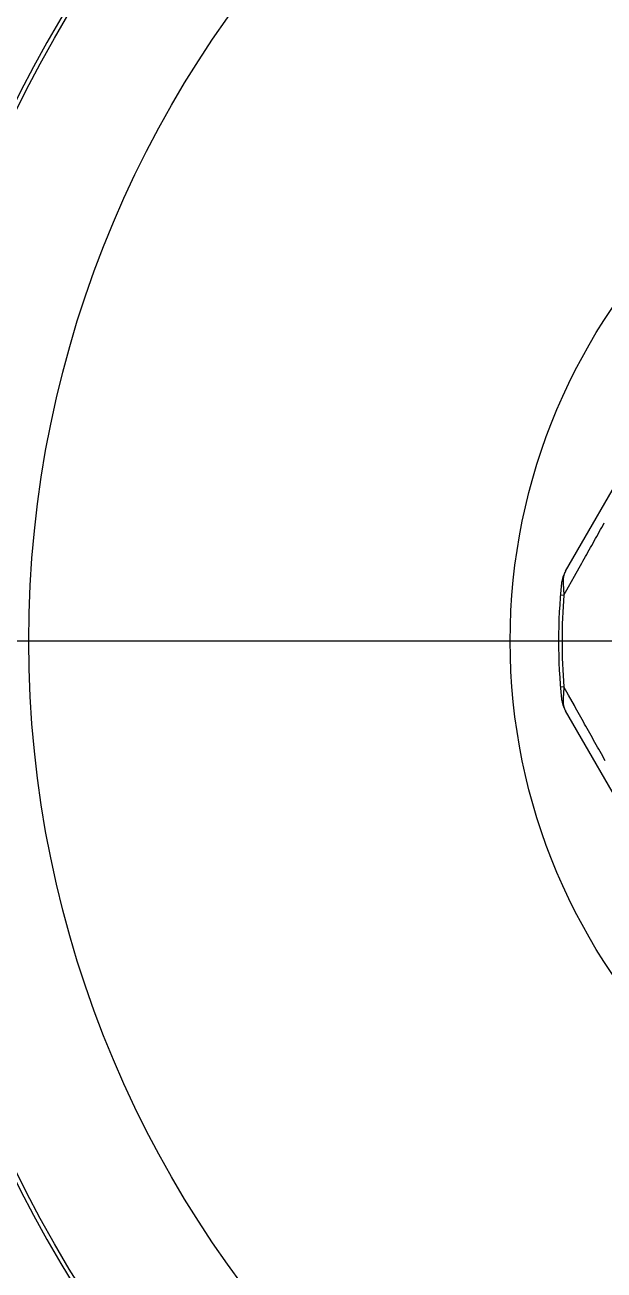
# Model space of a CAD drawing. Header units: millimetres. Extents: x 0 to 3800, y -67 to 2530.
# Drawn here: x 3269.36 to 3279.42, y 943.21 to 964.84 of the extents above; entities that cross this region are included whole.
import ezdxf
from ezdxf.lldxf.tags import DXFTag

# ---------------------------------------------------------------- set-up
doc = ezdxf.new("R2010")
doc.units = ezdxf.units.MM
doc.layers.add('내부선 및 부속', color=4, linetype='Continuous')
doc.layers.add('중심선', color=1, linetype='DASHED')
tags = doc.linetypes.add('DASHDOT', pattern=[70, 31, -13, 13, -13]).pattern_tags.tags
tags[10:11] = [DXFTag(74, 4), DXFTag(75, 0), DXFTag(340, '0'), DXFTag(46, 0.0), DXFTag(50, 0.0), DXFTag(44, 0.0), DXFTag(45, 0.0)]
tags[8:9] = [DXFTag(74, 4), DXFTag(75, 0), DXFTag(340, '0'), DXFTag(46, 0.0), DXFTag(50, 0.0), DXFTag(44, 0.0), DXFTag(45, 0.0)]
tags[6:7] = [DXFTag(74, 4), DXFTag(75, 0), DXFTag(340, '0'), DXFTag(46, 0.0), DXFTag(50, 0.0), DXFTag(44, 0.0), DXFTag(45, 0.0)]
tags[4:5] = [DXFTag(74, 4), DXFTag(75, 0), DXFTag(340, '0'), DXFTag(46, 0.0), DXFTag(50, 0.0), DXFTag(44, 0.0), DXFTag(45, 0.0)]
tags = doc.linetypes.add('DASHED', pattern=[25.72, 12.86, -12.86]).pattern_tags.tags
tags[6:7] = [DXFTag(74, 4), DXFTag(75, 0), DXFTag(340, '0'), DXFTag(46, 0.0), DXFTag(50, 0.0), DXFTag(44, 0.0), DXFTag(45, 0.0)]
tags[4:5] = [DXFTag(74, 4), DXFTag(75, 0), DXFTag(340, '0'), DXFTag(46, 0.0), DXFTag(50, 0.0), DXFTag(44, 0.0), DXFTag(45, 0.0)]

msp = doc.modelspace()

# ---------------------------------------------------------------- linework, layer by layer
at = {"layer": '내부선 및 부속', "linetype": 'Continuous'}
for p, q in [((3278.75, 955.348), (3282.389, 961.65)), ((3278.906, 955.26), (3278.989, 955.408)), ((3278.805, 955.078), (3278.906, 955.26)), ((3278.665, 954.939), (3278.724, 954.934)), ((3278.724, 954.934), (3278.805, 955.078)), ((3278.724, 953.339), (3278.665, 953.333)), ((3278.804, 953.195), (3278.724, 953.339)), ((3278.906, 953.014), (3278.804, 953.195)), ((3282.389, 946.622), (3278.75, 952.924))]:
    msp.add_line(p, q, dxfattribs=at)
at = {"layer": '내부선 및 부속', "linetype": 'Continuous', "flags": 128}
for points in [[(3278.989, 955.408), (3279.011, 955.447), (3279.033, 955.486), (3279.055, 955.525), (3279.077, 955.564), (3279.098, 955.603), (3279.12, 955.642), (3279.142, 955.681), (3279.164, 955.72), (3279.186, 955.759), (3279.208, 955.798), (3279.23, 955.837), (3279.251, 955.876), (3279.273, 955.915), (3279.295, 955.954), (3279.317, 955.993), (3279.339, 956.032), (3279.361, 956.071), (3279.383, 956.11), (3279.405, 956.148), (3279.426, 956.187)], [(3278.684, 955.145), (3278.684, 955.146), (3278.684, 955.146), (3278.684, 955.146), (3278.684, 955.147), (3278.684, 955.147), (3278.685, 955.147), (3278.685, 955.148), (3278.685, 955.148), (3278.685, 955.148), (3278.685, 955.149), (3278.685, 955.149), (3278.685, 955.149), (3278.685, 955.15), (3278.685, 955.15), (3278.685, 955.15), (3278.685, 955.151), (3278.685, 955.151), (3278.685, 955.151), (3278.685, 955.152), (3278.685, 955.152), (3278.685, 955.152), (3278.686, 955.153), (3278.686, 955.153), (3278.686, 955.153), (3278.686, 955.154), (3278.686, 955.154), (3278.686, 955.154), (3278.686, 955.155), (3278.686, 955.155), (3278.686, 955.155), (3278.686, 955.155), (3278.686, 955.156), (3278.686, 955.156), (3278.687, 955.156), (3278.687, 955.157), (3278.687, 955.157), (3278.687, 955.157), (3278.687, 955.158), (3278.687, 955.158), (3278.687, 955.158), (3278.687, 955.159), (3278.687, 955.159), (3278.688, 955.159), (3278.688, 955.16), (3278.688, 955.16), (3278.688, 955.16), (3278.688, 955.16), (3278.688, 955.161), (3278.688, 955.161), (3278.688, 955.161), (3278.689, 955.162), (3278.689, 955.162), (3278.689, 955.162), (3278.689, 955.163), (3278.689, 955.163), (3278.689, 955.163), (3278.689, 955.163), (3278.689, 955.164), (3278.69, 955.164), (3278.69, 955.164), (3278.69, 955.165), (3278.69, 955.165), (3278.69, 955.165), (3278.69, 955.166), (3278.69, 955.166), (3278.691, 955.166), (3278.691, 955.166), (3278.691, 955.167), (3278.691, 955.167), (3278.691, 955.167), (3278.691, 955.168), (3278.692, 955.168), (3278.692, 955.168), (3278.692, 955.168), (3278.692, 955.169), (3278.692, 955.169), (3278.692, 955.169), (3278.693, 955.17), (3278.693, 955.17), (3278.693, 955.17), (3278.693, 955.171), (3278.693, 955.171), (3278.693, 955.171), (3278.694, 955.171), (3278.694, 955.172), (3278.694, 955.172), (3278.694, 955.172), (3278.694, 955.172), (3278.695, 955.173), (3278.695, 955.173), (3278.695, 955.173), (3278.695, 955.174), (3278.695, 955.174), (3278.695, 955.174), (3278.696, 955.174), (3278.696, 955.175), (3278.696, 955.175), (3278.696, 955.175), (3278.696, 955.175), (3278.697, 955.176), (3278.697, 955.176), (3278.697, 955.176), (3278.697, 955.176), (3278.697, 955.177), (3278.697, 955.177), (3278.698, 955.177), (3278.698, 955.177), (3278.698, 955.178), (3278.698, 955.178), (3278.698, 955.178), (3278.699, 955.178), (3278.699, 955.179), (3278.699, 955.179), (3278.699, 955.179), (3278.7, 955.179), (3278.7, 955.18), (3278.7, 955.18), (3278.7, 955.18), (3278.7, 955.18), (3278.701, 955.181), (3278.701, 955.181), (3278.701, 955.181), (3278.701, 955.181), (3278.702, 955.182), (3278.702, 955.182), (3278.702, 955.182), (3278.702, 955.182), (3278.702, 955.183), (3278.703, 955.183), (3278.703, 955.183), (3278.703, 955.183), (3278.703, 955.184), (3278.704, 955.184), (3278.704, 955.184), (3278.704, 955.184), (3278.704, 955.185), (3278.704, 955.185), (3278.705, 955.185), (3278.705, 955.185), (3278.705, 955.186), (3278.705, 955.186), (3278.706, 955.186), (3278.706, 955.186), (3278.706, 955.187), (3278.706, 955.187), (3278.707, 955.187), (3278.707, 955.187), (3278.707, 955.187), (3278.707, 955.188), (3278.708, 955.188), (3278.708, 955.188), (3278.708, 955.188), (3278.708, 955.189), (3278.709, 955.189), (3278.709, 955.189), (3278.709, 955.189), (3278.709, 955.189), (3278.71, 955.19), (3278.71, 955.19), (3278.71, 955.19), (3278.71, 955.19)], [(3278.75, 955.348), (3278.75, 955.347), (3278.749, 955.346), (3278.749, 955.345), (3278.748, 955.344), (3278.748, 955.343), (3278.747, 955.342), (3278.747, 955.341), (3278.746, 955.34), (3278.746, 955.339), (3278.745, 955.339), (3278.745, 955.338), (3278.744, 955.337), (3278.744, 955.336), (3278.743, 955.335), (3278.743, 955.334), (3278.742, 955.333), (3278.742, 955.332), (3278.741, 955.331), (3278.741, 955.33), (3278.741, 955.329), (3278.74, 955.328), (3278.74, 955.328), (3278.739, 955.327), (3278.739, 955.326), (3278.738, 955.325), (3278.738, 955.324), (3278.737, 955.323), (3278.737, 955.322), (3278.737, 955.321), (3278.736, 955.32), (3278.736, 955.319), (3278.735, 955.318), (3278.735, 955.317), (3278.735, 955.316), (3278.734, 955.315), (3278.734, 955.314), (3278.733, 955.313), (3278.733, 955.312), (3278.733, 955.311), (3278.732, 955.311), (3278.732, 955.31), (3278.731, 955.309), (3278.731, 955.308), (3278.731, 955.307), (3278.73, 955.306), (3278.73, 955.305), (3278.73, 955.304), (3278.729, 955.303), (3278.729, 955.302), (3278.728, 955.301), (3278.728, 955.3), (3278.728, 955.299), (3278.727, 955.298), (3278.727, 955.297), (3278.727, 955.296), (3278.726, 955.295), (3278.726, 955.294), (3278.726, 955.293), (3278.725, 955.292), (3278.725, 955.291), (3278.725, 955.29), (3278.725, 955.289), (3278.724, 955.288), (3278.724, 955.287), (3278.724, 955.286), (3278.723, 955.285), (3278.723, 955.284), (3278.723, 955.283), (3278.722, 955.282), (3278.722, 955.281), (3278.722, 955.28), (3278.722, 955.279), (3278.721, 955.278), (3278.721, 955.277), (3278.721, 955.276), (3278.721, 955.275), (3278.72, 955.274), (3278.72, 955.273), (3278.72, 955.272), (3278.72, 955.271), (3278.719, 955.27), (3278.719, 955.269), (3278.719, 955.268), (3278.719, 955.267), (3278.718, 955.266), (3278.718, 955.265), (3278.718, 955.264), (3278.718, 955.263), (3278.717, 955.262), (3278.717, 955.261), (3278.717, 955.26), (3278.717, 955.259), (3278.717, 955.258), (3278.716, 955.257), (3278.716, 955.256), (3278.716, 955.255), (3278.716, 955.254), (3278.716, 955.253), (3278.715, 955.252), (3278.715, 955.251), (3278.715, 955.251), (3278.715, 955.25), (3278.715, 955.249), (3278.715, 955.248), (3278.714, 955.247), (3278.714, 955.246), (3278.714, 955.245), (3278.714, 955.244), (3278.714, 955.243), (3278.714, 955.242), (3278.714, 955.241), (3278.713, 955.24), (3278.713, 955.239), (3278.713, 955.238), (3278.713, 955.236), (3278.713, 955.235), (3278.713, 955.234), (3278.713, 955.233), (3278.712, 955.232), (3278.712, 955.231), (3278.712, 955.23), (3278.712, 955.229), (3278.712, 955.228), (3278.712, 955.227), (3278.712, 955.226), (3278.712, 955.225), (3278.712, 955.224), (3278.711, 955.223), (3278.711, 955.222), (3278.711, 955.221), (3278.711, 955.22), (3278.711, 955.219), (3278.711, 955.218), (3278.711, 955.217), (3278.711, 955.216), (3278.711, 955.215), (3278.711, 955.214), (3278.711, 955.213), (3278.711, 955.212), (3278.711, 955.211), (3278.71, 955.21), (3278.71, 955.209), (3278.71, 955.208), (3278.71, 955.207), (3278.71, 955.206), (3278.71, 955.204), (3278.71, 955.203), (3278.71, 955.202), (3278.71, 955.201), (3278.71, 955.2), (3278.71, 955.199), (3278.71, 955.198), (3278.71, 955.197), (3278.71, 955.196), (3278.71, 955.195), (3278.71, 955.194), (3278.71, 955.193), (3278.71, 955.192), (3278.71, 955.191), (3278.71, 955.19), (3278.71, 955.19)], [(3278.71, 955.19), (3278.71, 955.189), (3278.71, 955.189), (3278.71, 955.188), (3278.71, 955.187), (3278.71, 955.186), (3278.71, 955.186), (3278.71, 955.185), (3278.71, 955.184), (3278.71, 955.183), (3278.71, 955.183), (3278.71, 955.182), (3278.71, 955.181), (3278.71, 955.18), (3278.71, 955.18), (3278.71, 955.179), (3278.71, 955.178), (3278.71, 955.177), (3278.71, 955.177), (3278.71, 955.176), (3278.71, 955.175), (3278.71, 955.174), (3278.71, 955.174), (3278.71, 955.173), (3278.71, 955.172), (3278.71, 955.171), (3278.71, 955.171), (3278.71, 955.17), (3278.71, 955.169), (3278.71, 955.168), (3278.71, 955.168), (3278.71, 955.167), (3278.71, 955.166), (3278.71, 955.165), (3278.71, 955.164), (3278.71, 955.164), (3278.71, 955.163), (3278.71, 955.162), (3278.71, 955.161), (3278.71, 955.161), (3278.711, 955.16), (3278.711, 955.159), (3278.711, 955.158), (3278.711, 955.158), (3278.711, 955.157), (3278.711, 955.156), (3278.711, 955.155), (3278.711, 955.155), (3278.711, 955.154), (3278.711, 955.153), (3278.711, 955.152), (3278.711, 955.152), (3278.711, 955.151), (3278.711, 955.15), (3278.711, 955.149), (3278.711, 955.149), (3278.711, 955.148), (3278.711, 955.147), (3278.711, 955.146), (3278.711, 955.146), (3278.711, 955.145), (3278.711, 955.144), (3278.711, 955.143), (3278.711, 955.143), (3278.711, 955.142), (3278.711, 955.141), (3278.711, 955.14), (3278.711, 955.14), (3278.711, 955.139), (3278.711, 955.138), (3278.711, 955.137), (3278.711, 955.137), (3278.711, 955.136), (3278.711, 955.135), (3278.711, 955.134), (3278.711, 955.134), (3278.711, 955.133), (3278.711, 955.132), (3278.711, 955.131), (3278.711, 955.131), (3278.711, 955.13), (3278.711, 955.129), (3278.711, 955.128), (3278.712, 955.128), (3278.712, 955.127), (3278.712, 955.126), (3278.712, 955.125), (3278.712, 955.125), (3278.712, 955.124), (3278.712, 955.123), (3278.712, 955.122), (3278.712, 955.122), (3278.712, 955.121), (3278.712, 955.12), (3278.712, 955.119), (3278.712, 955.119), (3278.712, 955.118), (3278.712, 955.117), (3278.712, 955.116), (3278.712, 955.116), (3278.712, 955.115), (3278.712, 955.115), (3278.712, 955.114), (3278.712, 955.113), (3278.712, 955.113), (3278.712, 955.112), (3278.712, 955.111), (3278.712, 955.11), (3278.712, 955.11), (3278.712, 955.109), (3278.712, 955.108), (3278.712, 955.107), (3278.712, 955.107), (3278.712, 955.106), (3278.712, 955.105), (3278.712, 955.104), (3278.713, 955.104), (3278.713, 955.103), (3278.713, 955.102), (3278.713, 955.101), (3278.713, 955.101), (3278.713, 955.1), (3278.713, 955.099), (3278.713, 955.098), (3278.713, 955.098), (3278.713, 955.097), (3278.713, 955.096), (3278.713, 955.095), (3278.713, 955.095), (3278.713, 955.094), (3278.713, 955.093), (3278.713, 955.092), (3278.713, 955.092), (3278.713, 955.091), (3278.713, 955.09), (3278.713, 955.089), (3278.713, 955.089), (3278.713, 955.088), (3278.713, 955.087), (3278.713, 955.086), (3278.713, 955.086), (3278.713, 955.085), (3278.713, 955.084), (3278.714, 955.083), (3278.714, 955.083), (3278.714, 955.082), (3278.714, 955.081), (3278.714, 955.08), (3278.714, 955.08), (3278.714, 955.079), (3278.714, 955.078), (3278.714, 955.077), (3278.714, 955.077), (3278.714, 955.076), (3278.714, 955.075), (3278.714, 955.074), (3278.714, 955.074), (3278.714, 955.073), (3278.714, 955.072), (3278.714, 955.071), (3278.714, 955.071), (3278.714, 955.071)], [(3278.718, 953.264), (3278.718, 953.263), (3278.718, 953.262), (3278.718, 953.261), (3278.718, 953.261), (3278.718, 953.26), (3278.718, 953.259), (3278.718, 953.258), (3278.718, 953.257), (3278.718, 953.256), (3278.718, 953.255), (3278.718, 953.254), (3278.718, 953.254), (3278.718, 953.253), (3278.717, 953.252), (3278.717, 953.251), (3278.717, 953.25), (3278.717, 953.249), (3278.717, 953.248), (3278.717, 953.247), (3278.717, 953.247), (3278.717, 953.246), (3278.717, 953.245), (3278.717, 953.244), (3278.717, 953.243), (3278.717, 953.242), (3278.717, 953.241), (3278.717, 953.24), (3278.717, 953.24), (3278.717, 953.239), (3278.716, 953.238), (3278.716, 953.237), (3278.716, 953.236), (3278.716, 953.235), (3278.716, 953.234), (3278.716, 953.233), (3278.716, 953.233), (3278.716, 953.232), (3278.716, 953.231), (3278.716, 953.23), (3278.716, 953.229), (3278.716, 953.228), (3278.716, 953.227), (3278.716, 953.226), (3278.716, 953.226), (3278.716, 953.225), (3278.716, 953.224), (3278.716, 953.223), (3278.715, 953.222), (3278.715, 953.221), (3278.715, 953.22), (3278.715, 953.219), (3278.715, 953.219), (3278.715, 953.218), (3278.715, 953.217), (3278.715, 953.216), (3278.715, 953.215), (3278.715, 953.214), (3278.715, 953.213), (3278.715, 953.212), (3278.715, 953.212), (3278.715, 953.211), (3278.715, 953.21), (3278.715, 953.209), (3278.715, 953.208), (3278.715, 953.207), (3278.715, 953.206), (3278.714, 953.205), (3278.714, 953.205), (3278.714, 953.204), (3278.714, 953.203), (3278.714, 953.202), (3278.714, 953.201), (3278.714, 953.2), (3278.714, 953.199), (3278.714, 953.198), (3278.714, 953.198), (3278.714, 953.197), (3278.714, 953.196), (3278.714, 953.195), (3278.714, 953.194), (3278.714, 953.193), (3278.714, 953.192), (3278.714, 953.191), (3278.714, 953.191), (3278.714, 953.19), (3278.714, 953.189), (3278.714, 953.188), (3278.713, 953.187), (3278.713, 953.186), (3278.713, 953.185), (3278.713, 953.184), (3278.713, 953.184), (3278.713, 953.183), (3278.713, 953.182), (3278.713, 953.181), (3278.713, 953.18), (3278.713, 953.179), (3278.713, 953.178), (3278.713, 953.177), (3278.713, 953.177), (3278.713, 953.177), (3278.713, 953.176), (3278.713, 953.175), (3278.713, 953.174), (3278.713, 953.173), (3278.713, 953.172), (3278.713, 953.171), (3278.713, 953.17), (3278.713, 953.17), (3278.713, 953.169), (3278.713, 953.168), (3278.712, 953.167), (3278.712, 953.166), (3278.712, 953.165), (3278.712, 953.164), (3278.712, 953.163), (3278.712, 953.163), (3278.712, 953.162), (3278.712, 953.161), (3278.712, 953.16), (3278.712, 953.159), (3278.712, 953.158), (3278.712, 953.157), (3278.712, 953.156), (3278.712, 953.156), (3278.712, 953.155), (3278.712, 953.154), (3278.712, 953.153), (3278.712, 953.152), (3278.712, 953.151), (3278.712, 953.15), (3278.712, 953.149), (3278.712, 953.149), (3278.712, 953.148), (3278.712, 953.147), (3278.712, 953.146), (3278.712, 953.145), (3278.712, 953.144), (3278.712, 953.143), (3278.711, 953.142), (3278.711, 953.142), (3278.711, 953.141), (3278.711, 953.14), (3278.711, 953.139), (3278.711, 953.138), (3278.711, 953.137), (3278.711, 953.136), (3278.711, 953.135), (3278.711, 953.135), (3278.711, 953.134), (3278.711, 953.133), (3278.711, 953.132), (3278.711, 953.131), (3278.711, 953.13), (3278.711, 953.129), (3278.711, 953.128), (3278.711, 953.128), (3278.711, 953.127), (3278.711, 953.126), (3278.711, 953.125), (3278.711, 953.125)], [(3278.71, 953.081), (3278.71, 953.082), (3278.71, 953.082), (3278.709, 953.082), (3278.709, 953.082), (3278.709, 953.082), (3278.709, 953.083), (3278.708, 953.083), (3278.708, 953.083), (3278.708, 953.083), (3278.708, 953.084), (3278.707, 953.084), (3278.707, 953.084), (3278.707, 953.084), (3278.707, 953.084), (3278.706, 953.085), (3278.706, 953.085), (3278.706, 953.085), (3278.706, 953.085), (3278.705, 953.086), (3278.705, 953.086), (3278.705, 953.086), (3278.705, 953.086), (3278.705, 953.086), (3278.704, 953.087), (3278.704, 953.087), (3278.704, 953.087), (3278.704, 953.087), (3278.703, 953.088), (3278.703, 953.088), (3278.703, 953.088), (3278.703, 953.088), (3278.702, 953.089), (3278.702, 953.089), (3278.702, 953.089), (3278.702, 953.089), (3278.702, 953.09), (3278.701, 953.09), (3278.701, 953.09), (3278.701, 953.09), (3278.701, 953.091), (3278.7, 953.091), (3278.7, 953.091), (3278.7, 953.091), (3278.7, 953.092), (3278.7, 953.092), (3278.699, 953.092), (3278.699, 953.092), (3278.699, 953.093), (3278.699, 953.093), (3278.699, 953.093), (3278.698, 953.093), (3278.698, 953.094), (3278.698, 953.094), (3278.698, 953.094), (3278.698, 953.094), (3278.697, 953.095), (3278.697, 953.095), (3278.697, 953.095), (3278.697, 953.095), (3278.697, 953.096), (3278.696, 953.096), (3278.696, 953.096), (3278.696, 953.097), (3278.696, 953.097), (3278.696, 953.097), (3278.695, 953.097), (3278.695, 953.098), (3278.695, 953.098), (3278.695, 953.098), (3278.695, 953.099), (3278.694, 953.099), (3278.694, 953.099), (3278.694, 953.099), (3278.694, 953.1), (3278.694, 953.1), (3278.694, 953.1), (3278.693, 953.1), (3278.693, 953.101), (3278.693, 953.101), (3278.693, 953.101), (3278.693, 953.102), (3278.693, 953.102), (3278.692, 953.102), (3278.692, 953.103), (3278.692, 953.103), (3278.692, 953.103), (3278.692, 953.103), (3278.692, 953.104), (3278.691, 953.104), (3278.691, 953.104), (3278.691, 953.105), (3278.691, 953.105), (3278.691, 953.105), (3278.691, 953.105), (3278.69, 953.106), (3278.69, 953.106), (3278.69, 953.106), (3278.69, 953.107), (3278.69, 953.107), (3278.69, 953.107), (3278.69, 953.107), (3278.69, 953.108), (3278.689, 953.108), (3278.689, 953.108), (3278.689, 953.108), (3278.689, 953.109), (3278.689, 953.109), (3278.689, 953.109), (3278.689, 953.11), (3278.689, 953.11), (3278.688, 953.11), (3278.688, 953.111), (3278.688, 953.111), (3278.688, 953.111), (3278.688, 953.112), (3278.688, 953.112), (3278.688, 953.112), (3278.688, 953.112), (3278.687, 953.113), (3278.687, 953.113), (3278.687, 953.113), (3278.687, 953.114), (3278.687, 953.114), (3278.687, 953.114), (3278.687, 953.115), (3278.687, 953.115), (3278.687, 953.115), (3278.686, 953.116), (3278.686, 953.116), (3278.686, 953.116), (3278.686, 953.117), (3278.686, 953.117), (3278.686, 953.117), (3278.686, 953.118), (3278.686, 953.118), (3278.686, 953.118), (3278.686, 953.118), (3278.686, 953.119), (3278.685, 953.119), (3278.685, 953.119), (3278.685, 953.12), (3278.685, 953.12), (3278.685, 953.12), (3278.685, 953.121), (3278.685, 953.121), (3278.685, 953.121), (3278.685, 953.122), (3278.685, 953.122), (3278.685, 953.122), (3278.685, 953.123), (3278.685, 953.123), (3278.685, 953.123), (3278.685, 953.124), (3278.685, 953.124), (3278.684, 953.124), (3278.684, 953.125), (3278.684, 953.125), (3278.684, 953.125), (3278.684, 953.126), (3278.684, 953.126), (3278.684, 953.126)], [(3278.71, 953.081), (3278.71, 953.08), (3278.71, 953.079), (3278.71, 953.078), (3278.71, 953.077), (3278.71, 953.076), (3278.71, 953.075), (3278.71, 953.074), (3278.71, 953.073), (3278.71, 953.072), (3278.71, 953.071), (3278.71, 953.07), (3278.71, 953.069), (3278.71, 953.068), (3278.71, 953.067), (3278.71, 953.066), (3278.71, 953.065), (3278.71, 953.064), (3278.71, 953.063), (3278.71, 953.062), (3278.71, 953.061), (3278.711, 953.06), (3278.711, 953.059), (3278.711, 953.058), (3278.711, 953.057), (3278.711, 953.056), (3278.711, 953.055), (3278.711, 953.054), (3278.711, 953.053), (3278.711, 953.052), (3278.711, 953.051), (3278.711, 953.049), (3278.711, 953.048), (3278.711, 953.047), (3278.712, 953.046), (3278.712, 953.045), (3278.712, 953.044), (3278.712, 953.043), (3278.712, 953.042), (3278.712, 953.041), (3278.712, 953.04), (3278.712, 953.039), (3278.712, 953.038), (3278.713, 953.037), (3278.713, 953.036), (3278.713, 953.035), (3278.713, 953.034), (3278.713, 953.033), (3278.713, 953.032), (3278.713, 953.031), (3278.714, 953.03), (3278.714, 953.029), (3278.714, 953.028), (3278.714, 953.027), (3278.714, 953.026), (3278.714, 953.025), (3278.715, 953.024), (3278.715, 953.023), (3278.715, 953.022), (3278.715, 953.021), (3278.715, 953.02), (3278.715, 953.019), (3278.716, 953.018), (3278.716, 953.017), (3278.716, 953.016), (3278.716, 953.015), (3278.716, 953.014), (3278.717, 953.013), (3278.717, 953.012), (3278.717, 953.011), (3278.717, 953.01), (3278.718, 953.009), (3278.718, 953.008), (3278.718, 953.007), (3278.718, 953.006), (3278.718, 953.005), (3278.719, 953.004), (3278.719, 953.003), (3278.719, 953.002), (3278.719, 953.001), (3278.72, 953), (3278.72, 952.999), (3278.72, 952.998), (3278.72, 952.997), (3278.721, 952.996), (3278.721, 952.995), (3278.721, 952.994), (3278.722, 952.993), (3278.722, 952.992), (3278.722, 952.991), (3278.722, 952.99), (3278.723, 952.989), (3278.723, 952.988), (3278.723, 952.987), (3278.724, 952.986), (3278.724, 952.985), (3278.724, 952.984), (3278.725, 952.983), (3278.725, 952.982), (3278.725, 952.981), (3278.725, 952.98), (3278.725, 952.98), (3278.726, 952.979), (3278.726, 952.978), (3278.726, 952.977), (3278.727, 952.976), (3278.727, 952.975), (3278.727, 952.974), (3278.728, 952.973), (3278.728, 952.972), (3278.729, 952.971), (3278.729, 952.97), (3278.729, 952.969), (3278.73, 952.968), (3278.73, 952.967), (3278.73, 952.966), (3278.731, 952.965), (3278.731, 952.964), (3278.731, 952.963), (3278.732, 952.962), (3278.732, 952.961), (3278.733, 952.96), (3278.733, 952.959), (3278.733, 952.958), (3278.734, 952.957), (3278.734, 952.956), (3278.735, 952.955), (3278.735, 952.954), (3278.735, 952.953), (3278.736, 952.952), (3278.736, 952.951), (3278.737, 952.951), (3278.737, 952.95), (3278.737, 952.949), (3278.738, 952.948), (3278.738, 952.947), (3278.739, 952.946), (3278.739, 952.945), (3278.74, 952.944), (3278.74, 952.943), (3278.741, 952.942), (3278.741, 952.941), (3278.741, 952.94), (3278.742, 952.939), (3278.742, 952.938), (3278.743, 952.937), (3278.743, 952.937), (3278.744, 952.936), (3278.744, 952.935), (3278.745, 952.934), (3278.745, 952.933), (3278.746, 952.932), (3278.746, 952.931), (3278.747, 952.93), (3278.747, 952.929), (3278.748, 952.928), (3278.748, 952.927), (3278.749, 952.927), (3278.749, 952.926), (3278.75, 952.925), (3278.75, 952.924), (3278.75, 952.924)], [(3279.443, 952.055), (3279.42, 952.095), (3279.398, 952.135), (3279.375, 952.175), (3279.353, 952.215), (3279.331, 952.255), (3279.308, 952.294), (3279.286, 952.334), (3279.263, 952.374), (3279.241, 952.414), (3279.219, 952.454), (3279.196, 952.494), (3279.174, 952.534), (3279.151, 952.574), (3279.129, 952.614), (3279.107, 952.654), (3279.084, 952.694), (3279.062, 952.734), (3279.04, 952.773), (3279.017, 952.813), (3278.995, 952.853), (3278.973, 952.893), (3278.95, 952.933), (3278.928, 952.973), (3278.906, 953.013), (3278.906, 953.013)]]:
    msp.add_lwpolyline(points, dxfattribs=at)
at = {"layer": '내부선 및 부속', "linetype": 'Continuous'}
for radius in [21.044, 18.7, 10.335]:
    msp.add_circle((3288.126, 954.136), radius, dxfattribs=at)
for centre, radius, start, end in [((3288.126, 954.136), 33.363, 38.0306, 321.9694), ((3288.126, 954.136), 25.178, 57.6319, 302.3682), ((3288.126, 954.136), 21.121, 9.8898, 350.1102), ((3279.195, 955.091), 0.513, 150, 173.8955), ((3288.126, 954.136), 9.496, 173.8955, 186.1045), ((3282.508, 955.286), 3.799, 183.2358, 184.2403), ((3283.033, 955.323), 4.326, 184.2263, 185.1659), ((3288.126, 954.136), 9.435, 175.1504, 184.8496), ((3283.028, 952.949), 4.321, 174.8305, 175.8142), ((3279.195, 953.181), 0.513, 186.1045, 210), ((3280.472, 953.069), 1.762, 178.1708, 179.5874)]:
    msp.add_arc(centre, radius, start, end, dxfattribs=at)
at = {"layer": '중심선', "linetype": 'DASHDOT'}
msp.add_line((3408.126, 954.136), (3224.763, 954.136), dxfattribs=at)

doc.saveas('drawing.dxf')
